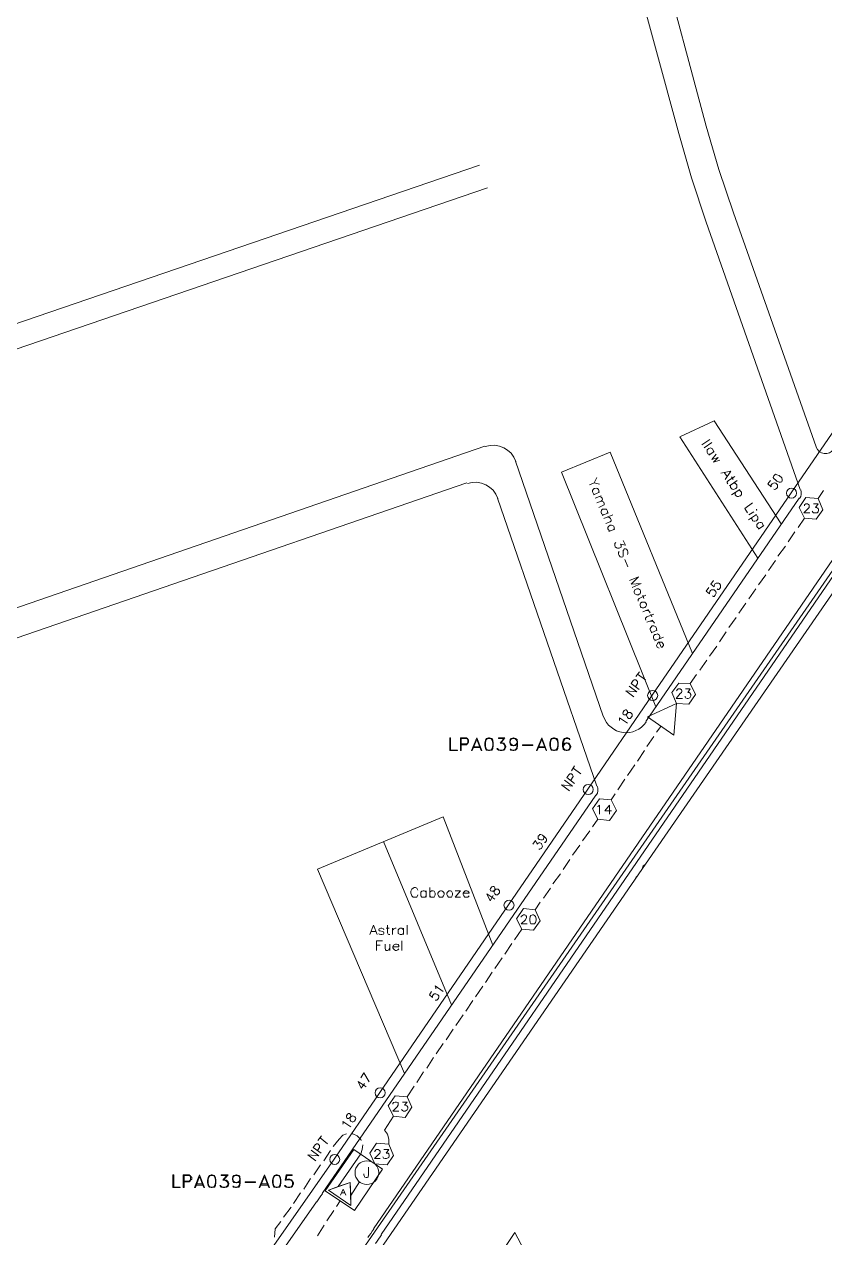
# Model space of a CAD drawing. Header units: millimetres. Extents: x 3.6 to 37.8, y 0.6 to 28.7.
# Drawn here: x 21.9 to 28.22, y 14.31 to 23.89 of the extents above; entities that cross this region are included whole.
import ezdxf

# ---------------------------------------------------------------- set-up
doc = ezdxf.new("R2010")
doc.units = ezdxf.units.MM
for name, color, linetype, true_color in [('PDF_Batangas$Geomap$Actives-Amplifier', 92, 'Continuous', 0x00b800), ('PDF_Batangas$Geomap$Actives-LineExtender', 94, 'Continuous', 0x009500), ('PDF_Batangas$Geomap$Cable-565', 23, 'Continuous', 0xdd8a6e), ('PDF_Batangas$Geomap$LOTS', 254, 'Continuous', 0xdcdcdc), ('PDF_Batangas$Geomap$ROAD', 8, 'Continuous', 0x808080), ('PDF_Batangas$Geomap$SDU', 157, 'Continuous', 0x396472)]:
    doc.layers.add(name, color=color, linetype=linetype, true_color=true_color)
for name, color, linetype in [('PDF_Batangas$Geomap$BOUNDARY-NODE', 3, 'Continuous'), ('PDF_Batangas$Geomap$Passives-TapOffs', 7, 'Continuous'), ('PDF_Batangas$Geomap$POLE', 7, 'Continuous'), ('PDF_Batangas$Geomap$STRAND', 7, 'Continuous'), ('PDF_FRAME-TB', 7, 'Continuous')]:
    doc.layers.add(name, color=color, linetype=linetype)

msp = doc.modelspace()

# ---------------------------------------------------------------- linework, layer by layer
at = {"layer": 'PDF_Batangas$Geomap$Actives-Amplifier', "lineweight": 13}
for points in [[(24.2796, 14.6804), (24.5048, 15.0056), (24.7299, 14.8513), (24.5089, 14.5261)], [(24.4798, 14.6428), (24.5506, 14.7512), (24.4798, 14.6428), (24.4798, 14.5636), (24.3046, 14.6845), (24.3797, 14.7137), (24.559, 14.9722), (24.3797, 14.7137), (24.4756, 14.7471)], [(23.0745, 14.8055), (23.0829, 14.8055), (23.0829, 14.7095), (23.1329, 14.7095), (23.1329, 14.7054), (23.0745, 14.7054)], [(23.2872, 14.8055), (23.3247, 14.7054), (23.3205, 14.7054), (23.2872, 14.7929), (23.2538, 14.7054), (23.2455, 14.7054)], [(23.3789, 14.8055), (23.3873, 14.8055), (23.4039, 14.8013), (23.4123, 14.7846), (23.4164, 14.7638), (23.4164, 14.7471), (23.4123, 14.7221), (23.4039, 14.7095), (23.3873, 14.7054), (23.3789, 14.7054), (23.3664, 14.7095), (23.3539, 14.7221), (23.3497, 14.7471), (23.3497, 14.7638), (23.3539, 14.7846), (23.3664, 14.8013)], [(23.6458, 14.7471), (23.6458, 14.7512), (23.7292, 14.7512), (23.7292, 14.7471)], [(23.8001, 14.8055), (23.8376, 14.7054), (23.8334, 14.7054), (23.8001, 14.7929), (23.7625, 14.7054), (23.7584, 14.7054)], [(23.8918, 14.8055), (23.9001, 14.8055), (23.9168, 14.8013), (23.9252, 14.7846), (23.9293, 14.7638), (23.9293, 14.7471), (23.9252, 14.7221), (23.9168, 14.7095), (23.9001, 14.7054), (23.8918, 14.7054), (23.8751, 14.7095), (23.8668, 14.7221), (23.8626, 14.7471), (23.8626, 14.7638), (23.8668, 14.7846), (23.8751, 14.8013)], [(24.3046, 14.6845), (24.4756, 14.7471), (24.4798, 14.5636)]]:
    msp.add_lwpolyline(points, close=True, dxfattribs=at)
for points in [[(24.6215, 14.868), (24.6215, 14.8055), (24.6174, 14.7929), (24.6174, 14.7888), (24.609, 14.7846), (24.6007, 14.7846), (24.5923, 14.7888), (24.5882, 14.7929), (24.584, 14.8055), (24.584, 14.8138)], [(23.1663, 14.7554), (23.2038, 14.7554), (23.2121, 14.7638), (23.2163, 14.7721), (23.2163, 14.7846), (23.2121, 14.7971), (23.2038, 14.8013), (23.1663, 14.8013), (23.1663, 14.7054), (23.1579, 14.7054), (23.1579, 14.8055), (23.2038, 14.8055), (23.2121, 14.8013), (23.2163, 14.7971), (23.2246, 14.7846), (23.2246, 14.7721), (23.2163, 14.7638), (23.2121, 14.7554), (23.2038, 14.7512), (23.1663, 14.7512)], [(23.3706, 14.7095), (23.3581, 14.7221), (23.3539, 14.7471), (23.3539, 14.7638), (23.3581, 14.7846), (23.3706, 14.8013)], [(23.3664, 14.7971), (23.3789, 14.8013), (23.3873, 14.8013), (23.4039, 14.7971)], [(23.3998, 14.8013), (23.4081, 14.7846), (23.4123, 14.7638), (23.4123, 14.7471), (23.4081, 14.7221), (23.3998, 14.7095)], [(23.4748, 14.7679), (23.4873, 14.7679), (23.4998, 14.7638), (23.5124, 14.7512), (23.5165, 14.7387), (23.5165, 14.7346), (23.5124, 14.7179), (23.4998, 14.7095), (23.4873, 14.7054), (23.4707, 14.7054), (23.4581, 14.7095), (23.4456, 14.7221), (23.454, 14.7221), (23.4581, 14.7137), (23.4707, 14.7095), (23.4873, 14.7095), (23.4998, 14.7137), (23.5124, 14.7262)], [(23.504, 14.8013), (23.4581, 14.8013), (23.4581, 14.8055), (23.5124, 14.8055), (23.4748, 14.7638)], [(23.5124, 14.7429), (23.4998, 14.7554), (23.4873, 14.7638), (23.4707, 14.7638), (23.504, 14.8055)], [(23.4915, 14.7638), (23.504, 14.7512), (23.5124, 14.7387), (23.5124, 14.7346), (23.504, 14.7179), (23.4915, 14.7095)], [(23.6041, 14.7554), (23.5958, 14.7471), (23.5791, 14.7429), (23.5749, 14.7429), (23.5582, 14.7471), (23.5499, 14.7554), (23.5457, 14.7721), (23.5457, 14.7763), (23.5499, 14.7929), (23.5582, 14.8013), (23.5749, 14.8055), (23.5791, 14.8055), (23.5958, 14.8013), (23.6041, 14.7929), (23.6083, 14.7721), (23.6083, 14.7471), (23.6041, 14.7221), (23.5958, 14.7095), (23.5791, 14.7054), (23.5707, 14.7054), (23.5541, 14.7095), (23.5499, 14.7179), (23.5541, 14.7179), (23.5582, 14.7095)], [(23.5707, 14.7471), (23.5541, 14.7554), (23.5499, 14.7721), (23.5499, 14.7763), (23.5541, 14.7929), (23.5707, 14.8013)], [(23.5499, 14.7804), (23.5582, 14.7971), (23.5749, 14.8013), (23.5791, 14.8013), (23.5958, 14.7971), (23.6041, 14.7804)], [(23.6041, 14.7679), (23.5958, 14.7512), (23.5791, 14.7471), (23.5749, 14.7471), (23.5582, 14.7512), (23.5499, 14.7679)], [(23.5832, 14.8013), (23.5999, 14.7929), (23.6041, 14.7721)], [(23.5874, 14.7095), (23.5999, 14.7221), (23.6041, 14.7471), (23.6041, 14.7721), (23.5999, 14.7554), (23.5832, 14.7471)], [(23.8835, 14.7095), (23.871, 14.7221), (23.8668, 14.7471), (23.8668, 14.7638), (23.871, 14.7846), (23.8835, 14.8013)], [(23.8751, 14.7971), (23.8918, 14.8013), (23.9001, 14.8013), (23.9168, 14.7971)], [(23.9127, 14.8013), (23.921, 14.7846), (23.9252, 14.7638), (23.9252, 14.7471), (23.921, 14.7221), (23.9127, 14.7095)], [(24.0211, 14.7471), (24.0127, 14.7638), (24.0002, 14.7679), (23.9794, 14.7679), (23.971, 14.7638), (23.9627, 14.7638), (23.971, 14.8055), (24.0169, 14.8055), (24.0169, 14.8013), (23.9752, 14.8013), (23.971, 14.7679), (23.9835, 14.7721), (24.0002, 14.7721), (24.0127, 14.7679), (24.0294, 14.7429), (24.0294, 14.7346), (24.0211, 14.7179), (24.0127, 14.7095), (24.0002, 14.7054), (23.9835, 14.7054), (23.971, 14.7095), (23.9627, 14.7137), (23.9585, 14.7221), (23.9627, 14.7221), (23.971, 14.7137), (23.9835, 14.7095), (24.0002, 14.7095), (24.0127, 14.7137), (24.0211, 14.7262)], [(24.0044, 14.7679), (24.0169, 14.7554), (24.0211, 14.7429), (24.0211, 14.7346), (24.0169, 14.7179), (24.0044, 14.7095)], [(23.3164, 14.7262), (23.258, 14.7262)], [(23.3122, 14.7346), (23.2622, 14.7346)], [(23.4039, 14.7137), (23.3873, 14.7095), (23.3789, 14.7095), (23.3664, 14.7137)], [(23.454, 14.7179), (23.4665, 14.7095)], [(23.5958, 14.7137), (23.5791, 14.7095), (23.5707, 14.7095), (23.5541, 14.7137)], [(23.8293, 14.7262), (23.7709, 14.7262)], [(23.8251, 14.7346), (23.7751, 14.7346)], [(23.9168, 14.7137), (23.9001, 14.7095), (23.8918, 14.7095), (23.8751, 14.7137)], [(23.9627, 14.7179), (23.9794, 14.7095)], [(24.4005, 14.647), (24.4214, 14.6929), (24.4422, 14.647)], [(24.4339, 14.6637), (24.4089, 14.6637)]]:
    msp.add_lwpolyline(points, dxfattribs=at)
msp.add_circle((24.6079, 14.8237), 0.0938, dxfattribs=at)
at = {"layer": 'PDF_Batangas$Geomap$Actives-LineExtender', "lineweight": 9}
for points in [[(26.8232, 18.4207), (27.0525, 18.5249), (27.0317, 18.2748)], [(25.2637, 18.2539), (25.2679, 18.2539), (25.2679, 18.158), (25.3221, 18.158), (25.3221, 18.1538), (25.2637, 18.1538)], [(25.4763, 18.2539), (25.5139, 18.1538), (25.5097, 18.1538), (25.4763, 18.2414), (25.4388, 18.1538), (25.4346, 18.1538)], [(25.5681, 18.2539), (25.5764, 18.2539), (25.5931, 18.2497), (25.6014, 18.2372), (25.6056, 18.2122), (25.6056, 18.1955), (25.6014, 18.1705), (25.5931, 18.158), (25.5764, 18.1538), (25.5681, 18.1538), (25.5514, 18.158), (25.5431, 18.1705), (25.5389, 18.1955), (25.5389, 18.2122), (25.5431, 18.2372), (25.5514, 18.2497)], [(25.8349, 18.1955), (25.8349, 18.1997), (25.9183, 18.1997), (25.9183, 18.1955)], [(25.9892, 18.2539), (26.0268, 18.1538), (26.0226, 18.1538), (25.9892, 18.2414), (25.9517, 18.1538), (25.9475, 18.1538)], [(26.081, 18.2539), (26.0893, 18.2539), (26.106, 18.2497), (26.1143, 18.2372), (26.1185, 18.2122), (26.1185, 18.1955), (26.1143, 18.1705), (26.106, 18.158), (26.0893, 18.1538), (26.081, 18.1538), (26.0643, 18.158), (26.056, 18.1705), (26.0518, 18.1955), (26.0518, 18.2122), (26.056, 18.2372), (26.0643, 18.2497)]]:
    msp.add_lwpolyline(points, close=True, dxfattribs=at)
for points in [[(25.3512, 18.208), (25.3929, 18.208), (25.4013, 18.2122), (25.4055, 18.2205), (25.4055, 18.2372), (25.4013, 18.2456), (25.3929, 18.2497), (25.3512, 18.2497), (25.3512, 18.1538), (25.3471, 18.1538), (25.3471, 18.2539), (25.3929, 18.2539), (25.4013, 18.2497), (25.4055, 18.2456), (25.4096, 18.2372), (25.4096, 18.2205), (25.4055, 18.2122), (25.3929, 18.1997), (25.3512, 18.1997)], [(25.5597, 18.158), (25.5472, 18.1705), (25.5431, 18.1955), (25.5431, 18.2122), (25.5472, 18.2372), (25.5597, 18.2497)], [(25.5514, 18.2456), (25.5681, 18.2497), (25.5764, 18.2497), (25.5931, 18.2456)], [(25.5889, 18.2497), (25.5973, 18.2372), (25.6014, 18.2122), (25.6014, 18.1955), (25.5973, 18.1705), (25.5889, 18.158)], [(25.664, 18.2164), (25.6765, 18.2164), (25.689, 18.2122), (25.7057, 18.1872), (25.7057, 18.183), (25.6973, 18.1663), (25.689, 18.158), (25.6765, 18.1538), (25.6598, 18.1538), (25.6473, 18.158), (25.639, 18.1622), (25.6348, 18.1705), (25.639, 18.1705), (25.6473, 18.1622), (25.6598, 18.158), (25.6765, 18.158), (25.689, 18.1622), (25.6973, 18.1788)], [(25.6932, 18.2497), (25.6473, 18.2497), (25.6473, 18.2539), (25.6973, 18.2539), (25.664, 18.2122)], [(25.6973, 18.1914), (25.689, 18.208), (25.6765, 18.2122), (25.6598, 18.2122), (25.6932, 18.2539)], [(25.6807, 18.2122), (25.6932, 18.1997), (25.6973, 18.1872), (25.6973, 18.183), (25.6932, 18.1663), (25.6807, 18.158)], [(25.7933, 18.208), (25.7807, 18.1955), (25.7682, 18.1914), (25.7641, 18.1914), (25.7474, 18.1955), (25.739, 18.208), (25.7349, 18.2205), (25.7349, 18.2247), (25.739, 18.2414), (25.7474, 18.2497), (25.7641, 18.2539), (25.7682, 18.2539), (25.7807, 18.2497), (25.7933, 18.2414), (25.7974, 18.2205), (25.7974, 18.1955), (25.7933, 18.1705), (25.7807, 18.158), (25.7682, 18.1538), (25.7599, 18.1538), (25.7432, 18.158), (25.739, 18.1663), (25.7432, 18.1663), (25.7474, 18.158)], [(25.7599, 18.1955), (25.7432, 18.208), (25.739, 18.2205), (25.739, 18.2247), (25.7432, 18.2414), (25.7599, 18.2497)], [(25.739, 18.2289), (25.7474, 18.2456), (25.7641, 18.2497), (25.7682, 18.2497), (25.7807, 18.2456), (25.7933, 18.2289)], [(25.7933, 18.2164), (25.7807, 18.1997), (25.7682, 18.1955), (25.7641, 18.1955), (25.7474, 18.1997), (25.739, 18.2164)], [(25.7724, 18.2497), (25.7891, 18.2414), (25.7933, 18.2205)], [(25.7766, 18.158), (25.7891, 18.1705), (25.7933, 18.1955), (25.7933, 18.2205), (25.7891, 18.208), (25.7724, 18.1955)], [(26.0685, 18.158), (26.0601, 18.1705), (26.056, 18.1955), (26.056, 18.2122), (26.0601, 18.2372), (26.0685, 18.2497)], [(26.0643, 18.2456), (26.081, 18.2497), (26.0893, 18.2497), (26.106, 18.2456)], [(26.0976, 18.2497), (26.1102, 18.2372), (26.1143, 18.2122), (26.1143, 18.1955), (26.1102, 18.1705), (26.0976, 18.158)], [(26.156, 18.1997), (26.1685, 18.2122), (26.181, 18.2164), (26.1894, 18.2164), (26.2019, 18.2122), (26.2186, 18.1872), (26.2186, 18.183), (26.2102, 18.1663), (26.2019, 18.158), (26.1894, 18.1538), (26.181, 18.1538), (26.1685, 18.158), (26.156, 18.1663), (26.1519, 18.1872), (26.1519, 18.2122), (26.156, 18.2372), (26.1685, 18.2497), (26.181, 18.2539), (26.1936, 18.2539), (26.2061, 18.2497), (26.2102, 18.2414), (26.2061, 18.2414), (26.2019, 18.2497)], [(26.1769, 18.158), (26.1644, 18.1663), (26.156, 18.1872), (26.156, 18.2122), (26.1644, 18.2372), (26.1727, 18.2497)], [(26.156, 18.1914), (26.1685, 18.208), (26.181, 18.2122), (26.1894, 18.2122), (26.2019, 18.208), (26.2102, 18.1914)], [(26.156, 18.1872), (26.1644, 18.1997), (26.1769, 18.2122)], [(26.1685, 18.2456), (26.181, 18.2497), (26.1936, 18.2497), (26.2061, 18.2456)], [(26.1936, 18.2122), (26.2061, 18.1997), (26.2102, 18.1872), (26.2102, 18.183), (26.2061, 18.1663), (26.1936, 18.158)], [(25.5055, 18.1788), (25.4472, 18.1788)], [(25.4972, 18.183), (25.4513, 18.183)], [(25.5931, 18.1622), (25.5764, 18.158), (25.5681, 18.158), (25.5514, 18.1622)], [(25.639, 18.1663), (25.6556, 18.158)], [(25.7807, 18.1622), (25.7682, 18.158), (25.7599, 18.158), (25.7432, 18.1622)], [(26.0184, 18.1788), (25.96, 18.1788)], [(26.0101, 18.183), (25.9642, 18.183)], [(26.106, 18.1622), (26.0893, 18.158), (26.081, 18.158), (26.0643, 18.1622)], [(26.2102, 18.1788), (26.2019, 18.1622), (26.1894, 18.158), (26.181, 18.158), (26.1685, 18.1622), (26.156, 18.1788)], [(26.782, 17.2217), (26.7857, 17.2365), (26.7898, 17.2448), (26.8024, 17.2531), (26.8036, 17.2531)], [(26.7913, 17.2352), (26.794, 17.2406), (26.7959, 17.2419)], [(26.7312, 17.148), (26.7315, 17.1489), (26.7356, 17.1572), (26.7393, 17.1597)]]:
    msp.add_lwpolyline(points, dxfattribs=at)
at = {"layer": 'PDF_Batangas$Geomap$BOUNDARY-NODE', "lineweight": 0}
msp.add_lwpolyline([(25.7599, 14.1987), (23.6583, 10.9901), (22.7743, 11.6176), (30.7908, 23.1952), (28.4015, 27.8007), (16.5633, 23.8248), (11.8639, 19.3923)], dxfattribs=at)
at = {"layer": 'PDF_Batangas$Geomap$Cable-565', "lineweight": 13}
for points in [[(28.2118, 20.2054), (28.1701, 20.1428)], [(28.0616, 19.9886), (28.0116, 19.9135)], [(27.9866, 19.8801), (27.9324, 19.8009)], [(27.9115, 19.7676), (27.8531, 19.6883)], [(27.8323, 19.655), (27.7781, 19.5757)], [(27.7572, 19.5424), (27.6989, 19.4632)], [(27.678, 19.4298), (27.6238, 19.3506)], [(27.5988, 19.3172), (27.5446, 19.238)], [(27.5237, 19.2046), (27.4654, 19.1254)], [(27.4445, 19.092), (27.3903, 19.0128)], [(27.3694, 18.9795), (27.3111, 18.9002)], [(27.2902, 18.8669), (27.236, 18.7876)], [(27.211, 18.7543), (27.161, 18.6834)], [(26.9274, 18.3456), (26.8941, 18.2998)], [(26.8732, 18.2664), (26.819, 18.1872)], [(26.7982, 18.1538), (26.744, 18.0704)], [(26.7231, 18.0412), (26.6647, 17.9578)], [(26.6439, 17.9287), (26.5897, 17.8453)], [(26.5688, 17.8119), (26.5355, 17.766)], [(26.4312, 17.6118), (26.3895, 17.5534)], [(26.3687, 17.52), (26.3103, 17.4408)], [(26.2895, 17.4074), (26.2311, 17.3282)], [(26.2102, 17.2948), (26.156, 17.2156)], [(26.1352, 17.1823), (26.0768, 17.103)], [(26.056, 17.0697), (26.0017, 16.9904)], [(25.9767, 16.9571), (25.935, 16.8987)], [(25.8308, 16.7444), (25.7724, 16.661)], [(25.7516, 16.6318), (25.6973, 16.5484)], [(25.6765, 16.5193), (25.6181, 16.4359)], [(25.5973, 16.4067), (25.5431, 16.3233)], [(25.5222, 16.2941), (25.4638, 16.2107)], [(25.443, 16.1815), (25.3888, 16.0981)], [(25.3679, 16.0689), (25.3096, 15.9855)], [(25.2887, 15.9563), (25.2345, 15.8729)], [(25.2095, 15.8437), (25.1553, 15.7603)], [(25.1344, 15.7312), (25.0802, 15.6478)], [(25.0552, 15.6186), (25.001, 15.5352)], [(24.9801, 15.506), (24.9259, 15.4226)], [(24.78, 15.0473), (24.78, 15.089), (24.7716, 15.1265), (24.7466, 15.1599), (24.8175, 15.2683)], [(24.3422, 15.0306), (24.388, 15.089), (24.4172, 15.1182), (24.4464, 15.1307)], [(24.4839, 15.1307), (24.4964, 15.1307), (24.5298, 15.114), (24.559, 15.0848), (24.5632, 15.0765)], [(24.5757, 15.0431), (24.5715, 15.0056), (24.559, 14.9722)], [(24.2671, 14.918), (24.3213, 14.9973)], [(24.1879, 14.8055), (24.2421, 14.8847)], [(24.1086, 14.6929), (24.1628, 14.7763)], [(24.0294, 14.5803), (24.0836, 14.6637)], [(24.3964, 14.6011), (24.3672, 14.5553)], [(23.9502, 14.4719), (24.0086, 14.5511)], [(24.3463, 14.5261), (24.2921, 14.4427)], [(23.8793, 14.3134), (23.8835, 14.3801), (23.9293, 14.4385)], [(24.2713, 14.4093), (24.2171, 14.3259)]]:
    msp.add_lwpolyline(points, dxfattribs=at)
at = {"layer": 'PDF_Batangas$Geomap$LOTS', "lineweight": 0}
for points in [[(27.6947, 19.6716), (27.0776, 20.6307), (27.3486, 20.7558), (27.8782, 19.9427)], [(26.8899, 18.4999), (26.1435, 20.3513), (26.5271, 20.5098), (27.1776, 18.9211)], [(24.9051, 15.6061), (24.2171, 17.2198), (25.2095, 17.6326), (25.6014, 16.6193)], [(25.2762, 16.1481), (24.7383, 17.4366)]]:
    msp.add_lwpolyline(points, dxfattribs=at)
at = {"layer": 'PDF_Batangas$Geomap$Passives-TapOffs', "lineweight": 9}
for points in [[(28.0741, 20.1512), (28.1701, 20.1428), (28.2076, 20.0553), (28.1534, 19.9802), (28.0616, 19.9886), (28.0199, 20.072)], [(27.0692, 18.6876), (27.161, 18.6834), (27.2027, 18.5958), (27.1484, 18.5208), (27.0525, 18.5249), (27.015, 18.6125)], [(26.4437, 17.7744), (26.5355, 17.766), (26.5772, 17.6826), (26.523, 17.6034), (26.4312, 17.6118), (26.3895, 17.6951)], [(25.8433, 16.9071), (25.935, 16.8987), (25.9767, 16.8111), (25.9225, 16.7361), (25.8308, 16.7444), (25.7891, 16.8278)], [(25.9142, 16.857), (25.9225, 16.857), (25.9309, 16.8528), (25.9392, 16.8445), (25.9434, 16.8278), (25.9434, 16.8153), (25.9392, 16.7986), (25.9309, 16.7861), (25.9017, 16.7861), (25.8975, 16.7986), (25.8933, 16.8153), (25.8933, 16.8278), (25.8975, 16.8445), (25.9017, 16.8528)], [(24.83, 15.4309), (24.9259, 15.4226), (24.9635, 15.3392), (24.9092, 15.26), (24.8175, 15.2683), (24.7758, 15.3517)], [(24.6841, 15.0556), (24.78, 15.0473), (24.8175, 14.9597), (24.7675, 14.8847), (24.6716, 14.893), (24.6299, 14.9764)]]:
    msp.add_lwpolyline(points, close=True, dxfattribs=at)
for points in [[(28.0616, 20.0845), (28.0616, 20.0928), (28.0658, 20.097), (28.0741, 20.1011), (28.0867, 20.1011), (28.095, 20.097), (28.0992, 20.0928), (28.0992, 20.072), (28.0575, 20.0303), (28.1033, 20.0303)], [(28.1325, 20.1011), (28.1701, 20.1011), (28.1492, 20.072), (28.1575, 20.072), (28.1659, 20.0678), (28.1701, 20.0678), (28.1742, 20.0553), (28.1742, 20.0511), (28.1701, 20.0386), (28.1617, 20.0303), (28.1325, 20.0303), (28.1284, 20.0344), (28.1242, 20.0428)], [(27.0525, 18.625), (27.0567, 18.6334), (27.065, 18.6417), (27.0817, 18.6417), (27.0901, 18.6334), (27.0942, 18.625), (27.0942, 18.6209), (27.0901, 18.6125), (27.0817, 18.6042), (27.0484, 18.5666), (27.0984, 18.5666)], [(27.1234, 18.6417), (27.161, 18.6417), (27.1401, 18.6125), (27.1526, 18.6125), (27.161, 18.6083), (27.161, 18.6042), (27.1651, 18.5958), (27.1651, 18.5875), (27.1568, 18.5708), (27.1443, 18.5666), (27.1359, 18.5666), (27.1234, 18.5708), (27.1193, 18.575), (27.1193, 18.5833)], [(26.4271, 17.7118), (26.4354, 17.716), (26.4437, 17.7243), (26.4437, 17.6534)], [(26.5397, 17.6785), (26.4854, 17.6785), (26.523, 17.7243), (26.523, 17.6534)], [(25.8266, 16.8403), (25.8266, 16.8445), (25.8349, 16.8528), (25.8433, 16.857), (25.8558, 16.857), (25.8641, 16.8528), (25.8641, 16.8487), (25.8683, 16.8445), (25.8683, 16.8362), (25.86, 16.8195), (25.8266, 16.7861), (25.8725, 16.7861)], [(24.8133, 15.3642), (24.8133, 15.3684), (24.8175, 15.3767), (24.8217, 15.3767), (24.83, 15.3809), (24.8425, 15.3809), (24.8509, 15.3767), (24.855, 15.3767), (24.855, 15.3559), (24.8467, 15.3434), (24.8133, 15.31), (24.8592, 15.31)], [(24.8884, 15.3809), (24.9259, 15.3809), (24.9051, 15.3559), (24.9134, 15.3559), (24.9218, 15.3517), (24.9259, 15.3475), (24.9301, 15.3392), (24.9301, 15.3309), (24.9259, 15.3183), (24.9092, 15.31), (24.8967, 15.31), (24.8884, 15.3142), (24.8801, 15.3225)], [(24.6716, 14.9889), (24.6716, 14.9931), (24.6757, 14.9973), (24.6757, 15.0014), (24.6841, 15.0056), (24.6966, 15.0056), (24.7049, 15.0014), (24.7133, 14.9931), (24.7133, 14.9848), (24.7091, 14.9764), (24.6674, 14.9347), (24.7133, 14.9347)], [(24.7425, 15.0056), (24.78, 15.0056), (24.7591, 14.9764), (24.7758, 14.9764), (24.78, 14.9722), (24.7842, 14.9597), (24.7842, 14.9556), (24.78, 14.9431), (24.7633, 14.9347), (24.7508, 14.9347), (24.7425, 14.9389), (24.7383, 14.9389), (24.7341, 14.9472)]]:
    msp.add_lwpolyline(points, dxfattribs=at)
at = {"layer": 'PDF_Batangas$Geomap$POLE', "lineweight": 0}
for points in [[(27.8198, 20.3221), (27.8323, 20.3347), (27.8448, 20.3305), (27.8615, 20.3263), (27.8823, 20.3055), (27.8865, 20.293), (27.8865, 20.2846), (27.8823, 20.2763), (27.874, 20.2721), (27.8615, 20.2721), (27.8448, 20.2804), (27.8365, 20.2888), (27.8198, 20.3013), (27.8156, 20.3096)], [(25.5848, 17.0655), (25.5931, 17.078), (25.6014, 17.0822), (25.6098, 17.0822), (25.6139, 17.078), (25.6181, 17.0697), (25.6181, 17.0613), (25.6139, 17.0488), (25.6098, 17.0405), (25.6181, 17.0238), (25.6265, 17.0155), (25.639, 17.0155), (25.6556, 17.0321), (25.6556, 17.0488), (25.6431, 17.0613), (25.6265, 17.0613), (25.6181, 17.053), (25.6056, 17.0447), (25.5931, 17.0447), (25.5848, 17.0488), (25.5806, 17.0572)]]:
    msp.add_lwpolyline(points, close=True, dxfattribs=at)
for points in [[(27.8198, 20.2179), (27.8281, 20.2137), (27.8323, 20.2179), (27.8406, 20.2221), (27.849, 20.2304), (27.849, 20.2513), (27.8365, 20.2638), (27.824, 20.2679), (27.8073, 20.2596), (27.7989, 20.2513), (27.7989, 20.2346), (27.7739, 20.2596), (27.7948, 20.2846)], [(26.7607, 18.7751), (26.7315, 18.7376)], [(26.7565, 18.6375), (26.6939, 18.6834), (26.7106, 18.7084), (26.719, 18.7126), (26.7315, 18.7126), (26.744, 18.7001), (26.744, 18.6834), (26.7273, 18.6584)], [(26.8065, 18.7126), (26.744, 18.7585)], [(26.7148, 18.5792), (26.6522, 18.625), (26.7398, 18.6167), (26.6773, 18.6625)], [(26.2478, 18.0329), (26.2227, 17.9954)], [(26.2978, 17.9704), (26.2353, 18.0162)], [(26.2061, 17.8369), (26.1435, 17.8828), (26.2311, 17.8745), (26.1685, 17.9203)], [(26.2478, 17.8953), (26.1852, 17.9412), (26.2019, 17.962), (26.2102, 17.9704), (26.2227, 17.9704), (26.2311, 17.962), (26.2353, 17.9537), (26.2353, 17.9495), (26.2311, 17.9412), (26.2144, 17.9161)], [(25.6056, 17.0113), (25.5806, 16.9696), (25.5556, 17.0238), (25.6181, 16.9821)], [(24.559, 15.5727), (24.584, 15.6102), (24.6257, 15.5393)], [(24.5882, 15.5268), (24.5632, 15.4893), (24.5381, 15.5435), (24.6007, 15.5018)], [(24.2462, 14.9764), (24.1837, 15.0223), (24.2004, 15.0431), (24.2087, 15.0515), (24.2212, 15.0515), (24.2337, 15.039), (24.2337, 15.0223), (24.2171, 14.9973)], [(24.2504, 15.114), (24.2212, 15.0765)], [(24.2963, 15.0515), (24.2379, 15.0973)], [(24.2045, 14.918), (24.142, 14.9639), (24.2296, 14.9556), (24.167, 15.0014)]]:
    msp.add_lwpolyline(points, dxfattribs=at)
for centre in [(27.9605, 20.1863), (26.8638, 18.5892), (26.3551, 17.8469), (25.7296, 16.9337), (24.7121, 15.4533), (24.3535, 14.9279)]:
    msp.add_circle(centre, 0.0396, dxfattribs=at)
at = {"layer": 'PDF_Batangas$Geomap$ROAD', "lineweight": 0}
for points in [[(26.3303, 27.171), (26.7898, 24.984), (26.9149, 24.467), (27.2861, 23.0826), (27.3861, 22.7406), (27.5029, 22.3987), (28.1534, 20.5515)], [(28.0283, 20.2137), (27.2861, 22.3237), (27.1693, 22.6739), (27.0692, 23.0242), (26.6939, 24.4086), (26.5688, 24.9381), (26.1148, 27.0985)], [(24.6591, 14.3801), (29.4836, 21.4063), (30.8183, 23.3004)], [(30.8584, 23.2239), (29.5461, 21.3646), (24.7216, 14.3343)], [(25.4972, 22.774), (19.0089, 20.5557)], [(25.5597, 22.5947), (19.084, 20.3805)], [(19.8888, 18.6083), (25.5389, 20.5557)], [(25.7807, 20.4389), (26.4729, 18.4249)], [(25.3971, 20.2679), (19.9888, 18.404)], [(26.4229, 17.8745), (25.639, 20.147)], [(26.8107, 18.3832), (28.0199, 20.147)], [(24.2546, 14.6595), (26.4146, 17.8036)], [(22.7826, 12.5537), (24.2087, 14.5928)]]:
    msp.add_lwpolyline(points, dxfattribs=at)
for centre, radius, start, end in [((25.6045, 20.3739), 0.1897, 19.00635, 109.00635), ((28.2274, 20.5741), 0.0771, 199.41832, 325.53038), ((25.4627, 20.082), 0.1897, 19.00635, 109.00635), ((27.9605, 20.1863), 0.0771, 325.53038, 19.41835), ((26.6553, 18.4849), 0.1897, 199.00634, 325.53039), ((26.3551, 17.8469), 0.0771, 325.5304, 19.00632), ((16.8473, 19.7428), 8.9865, 325.03552, 325.53045), ((16.8404, 19.7476), 9.487, 325.03585, 325.53031), ((16.8476, 19.7378), 9.5519, 325.0474, 325.54253)]:
    msp.add_arc(centre, radius, start, end, dxfattribs=at)
at = {"layer": 'PDF_Batangas$Geomap$SDU', "lineweight": 0}
for points in [[(27.2527, 20.5682), (27.3152, 20.6099)], [(27.2694, 20.5431), (27.3319, 20.5848)], [(27.3152, 20.4931), (27.3069, 20.4931), (27.2986, 20.4973), (27.2944, 20.5056), (27.2944, 20.5265), (27.3069, 20.539), (27.3194, 20.5431), (27.3361, 20.5348), (27.3444, 20.5181), (27.3403, 20.5098)], [(27.3069, 20.4848), (27.3486, 20.514)], [(27.3945, 20.4472), (27.3444, 20.4306), (27.382, 20.4681), (27.3319, 20.4514), (27.3653, 20.4931)], [(26.4229, 20.3096), (26.402, 20.2679), (26.3645, 20.2513)], [(27.4028, 20.343), (27.482, 20.3597), (27.4362, 20.293)], [(27.4528, 20.318), (27.432, 20.3472)], [(27.457, 20.2596), (27.4528, 20.2679), (27.4528, 20.2763), (27.4612, 20.2846), (27.5112, 20.318)], [(27.4987, 20.293), (27.4862, 20.3138)], [(26.4062, 20.1762), (26.3979, 20.1804), (26.3937, 20.1845), (26.3895, 20.197), (26.3895, 20.2054), (26.3937, 20.2137), (26.402, 20.2221), (26.4062, 20.2221), (26.4187, 20.2262), (26.4271, 20.2221), (26.4354, 20.2137), (26.4396, 20.2054), (26.4396, 20.197), (26.4354, 20.1887)], [(26.402, 20.2679), (26.4437, 20.2554)], [(27.4695, 20.2429), (27.5321, 20.2846)], [(27.5029, 20.2638), (27.5154, 20.2638), (27.5279, 20.2513), (27.5279, 20.2304), (27.5196, 20.2221), (27.5029, 20.2137), (27.4904, 20.2179), (27.4779, 20.2304), (27.4779, 20.2471)], [(27.4862, 20.172), (27.5529, 20.2137)], [(27.5404, 20.2096), (27.5529, 20.2054), (27.5654, 20.1929), (27.5654, 20.1762), (27.5571, 20.1637), (27.5529, 20.1637), (27.5404, 20.1595), (27.5321, 20.1595), (27.5237, 20.1637), (27.5154, 20.172), (27.5154, 20.1804), (27.5196, 20.1929)], [(26.3979, 20.172), (26.4437, 20.1929)], [(26.4104, 20.147), (26.4563, 20.1637)], [(26.4437, 20.1595), (26.4563, 20.1553), (26.4646, 20.147), (26.4688, 20.1387), (26.4646, 20.1303), (26.4563, 20.122), (26.4229, 20.1095)], [(26.4563, 20.122), (26.4729, 20.1178), (26.4771, 20.1136), (26.4813, 20.1011), (26.4813, 20.0928), (26.4396, 20.072)], [(27.6113, 20.0303), (27.5904, 20.0636), (27.653, 20.1095)], [(26.4771, 20.0136), (26.4604, 20.0219), (26.4563, 20.0344), (26.4563, 20.0386), (26.4604, 20.0511), (26.4688, 20.0594), (26.498, 20.0594), (26.5063, 20.0428), (26.5063, 20.0344), (26.5021, 20.0261)], [(26.4646, 20.0094), (26.5146, 20.0303)], [(26.4771, 19.9844), (26.548, 20.0136)], [(27.6196, 19.976), (27.6822, 20.0177)], [(27.6238, 20.0136), (27.6613, 20.0386)], [(27.6738, 20.0136), (27.6905, 20.0052), (27.6947, 19.9969), (27.6947, 19.9802), (27.6822, 19.9677), (27.6697, 19.9635), (27.6613, 19.9635), (27.653, 19.9677), (27.6488, 19.9802), (27.6447, 19.9844), (27.6488, 19.9969)], [(26.5105, 19.9969), (26.523, 19.9927), (26.5313, 19.9844), (26.5355, 19.976), (26.5355, 19.9677), (26.5271, 19.9594), (26.4938, 19.9469)], [(26.5271, 19.8885), (26.5188, 19.8926), (26.5146, 19.8968), (26.5105, 19.9052), (26.5105, 19.9135), (26.5146, 19.9218), (26.5271, 19.9343), (26.5397, 19.9343), (26.5563, 19.926), (26.5605, 19.9135), (26.5605, 19.9093), (26.5563, 19.8968)], [(27.7072, 19.9052), (27.6905, 19.9135), (27.6864, 19.9218), (27.6864, 19.9385), (27.6989, 19.951), (27.7114, 19.9552), (27.7197, 19.9552), (27.7281, 19.951), (27.7322, 19.9385), (27.7364, 19.9302), (27.7322, 19.9218)], [(27.6989, 19.901), (27.7406, 19.9302)], [(26.5188, 19.8843), (26.5647, 19.901)], [(26.6314, 19.8134), (26.6481, 19.7759), (26.6105, 19.7842), (26.6147, 19.7759), (26.6147, 19.7592), (26.598, 19.7509), (26.5855, 19.7509), (26.5772, 19.755), (26.5688, 19.7634), (26.5647, 19.7717), (26.5647, 19.7884), (26.573, 19.7967)], [(26.598, 19.7259), (26.5939, 19.7175), (26.5939, 19.705), (26.598, 19.6925), (26.6064, 19.6842), (26.6147, 19.68), (26.6272, 19.6842), (26.6314, 19.6883), (26.6314, 19.7342), (26.6356, 19.7384), (26.6397, 19.7467), (26.6481, 19.7467), (26.6564, 19.7425), (26.6647, 19.7342), (26.6689, 19.7217), (26.6689, 19.7092), (26.6647, 19.7008)], [(26.6689, 19.6049), (26.6439, 19.6633)], [(26.6814, 19.4965), (26.7523, 19.5257), (26.6939, 19.4673), (26.7732, 19.4715), (26.7023, 19.4423)], [(26.7481, 19.3339), (26.7481, 19.3464), (26.7565, 19.3547), (26.8107, 19.3798)], [(26.794, 19.3547), (26.7857, 19.3798)], [(26.7857, 19.2505), (26.8315, 19.2672)], [(26.8107, 19.2588), (26.8315, 19.2588), (26.8399, 19.2505), (26.844, 19.2422)], [(26.8107, 19.1838), (26.8065, 19.1921), (26.8065, 19.2005), (26.819, 19.2088), (26.8732, 19.2296)], [(26.819, 19.1671), (26.8649, 19.1838)], [(26.844, 19.1754), (26.8649, 19.1754), (26.8732, 19.1671), (26.8774, 19.1588)], [(26.8566, 19.2088), (26.8482, 19.2296)], [(26.8607, 19.0879), (26.8524, 19.092), (26.844, 19.1087), (26.844, 19.1171), (26.8482, 19.1254), (26.8607, 19.1379), (26.8732, 19.1379), (26.8899, 19.1296), (26.8941, 19.1171), (26.8941, 19.1087), (26.8899, 19.1004)], [(26.8524, 19.0837), (26.8983, 19.1046)], [(26.8899, 19.0253), (26.8732, 19.0337), (26.8691, 19.0462), (26.8691, 19.0545), (26.8732, 19.0629), (26.8816, 19.0712), (26.8899, 19.0712), (26.9024, 19.0754), (26.9108, 19.0712), (26.9149, 19.067), (26.9191, 19.0545), (26.9191, 19.0462), (26.9149, 19.0378)], [(26.8774, 19.0212), (26.9483, 19.0503)], [(26.9149, 18.9628), (26.8983, 18.9711), (26.8941, 18.9836), (26.9024, 19.0003), (26.9108, 19.0086), (26.9149, 19.0086), (26.9358, 19.0086), (26.9441, 19.0003), (26.9483, 18.992), (26.9483, 18.9836), (26.9441, 18.9795), (26.94, 18.9711), (26.9316, 18.9711), (26.9149, 19.0086)], [(25.0093, 17.0155), (25.001, 16.9988), (24.9718, 16.9988), (24.9635, 17.0071), (24.9593, 17.0155), (24.9551, 17.028), (24.9551, 17.0447), (24.9635, 17.0613), (24.9718, 17.0697), (24.9801, 17.0738), (24.9926, 17.0738), (25.001, 17.0697), (25.0093, 17.053)], [(25.076, 17.0071), (25.0677, 16.9988), (25.0427, 16.9988), (25.0343, 17.0071), (25.0343, 17.0363), (25.0427, 17.0447), (25.051, 17.0488), (25.0594, 17.0488), (25.0677, 17.0447), (25.076, 17.0363)], [(25.076, 16.9988), (25.076, 17.0488)], [(25.1052, 16.9988), (25.1052, 17.0738)], [(25.1052, 17.0363), (25.1177, 17.0488), (25.1302, 17.0488), (25.1386, 17.0447), (25.1469, 17.028), (25.1469, 17.0196), (25.1428, 17.0071), (25.1386, 16.9988), (25.1136, 16.9988), (25.1052, 17.0071)], [(25.3054, 17.0488), (25.3471, 17.0488), (25.3054, 16.9988), (25.3471, 16.9988)], [(25.4138, 17.0071), (25.4055, 16.9988), (25.3804, 16.9988), (25.3721, 17.0071), (25.3679, 17.0196), (25.3679, 17.028), (25.3721, 17.0363), (25.3846, 17.0488), (25.3971, 17.0488), (25.4055, 17.0447), (25.4096, 17.0405), (25.4138, 17.0321), (25.4138, 17.028), (25.3679, 17.028)], [(24.6299, 16.7027), (24.6591, 16.7778), (24.6882, 16.7027)], [(24.7883, 16.7027), (24.78, 16.7027), (24.7758, 16.7069), (24.7716, 16.7152), (24.7716, 16.7778)], [(24.9259, 16.7027), (24.9259, 16.7778)], [(24.6757, 16.7277), (24.6382, 16.7277)], [(24.7008, 16.7111), (24.7049, 16.7069), (24.7174, 16.7027), (24.7258, 16.7027), (24.7383, 16.7069), (24.7425, 16.7111), (24.7425, 16.7152), (24.7383, 16.7236), (24.7299, 16.7277), (24.7133, 16.7319), (24.7049, 16.7319), (24.7008, 16.7403), (24.7049, 16.7486), (24.7174, 16.7528), (24.7258, 16.7528), (24.7383, 16.7486), (24.7425, 16.7403)], [(24.7842, 16.7528), (24.7591, 16.7528)], [(24.8092, 16.7027), (24.8092, 16.7528)], [(24.8092, 16.7319), (24.8133, 16.7403), (24.8217, 16.7486), (24.83, 16.7528), (24.8384, 16.7528)], [(24.8967, 16.7111), (24.8884, 16.7069), (24.8842, 16.7027), (24.8717, 16.7027), (24.855, 16.7111), (24.855, 16.7403), (24.8634, 16.7486), (24.8717, 16.7528), (24.8842, 16.7528), (24.8967, 16.7403)], [(24.8967, 16.7027), (24.8967, 16.7528)], [(24.6841, 16.5776), (24.6841, 16.6527), (24.7299, 16.6527)], [(24.7133, 16.6193), (24.6841, 16.6193)], [(24.7883, 16.5943), (24.78, 16.5818), (24.7716, 16.5776), (24.7591, 16.5776), (24.755, 16.5818), (24.7508, 16.5943), (24.7508, 16.6277)], [(24.7883, 16.5776), (24.7883, 16.6277)], [(24.8592, 16.5901), (24.8509, 16.5818), (24.8425, 16.5776), (24.8342, 16.5776), (24.8259, 16.5818), (24.8175, 16.5901), (24.8133, 16.5985), (24.8133, 16.6068), (24.8175, 16.6193), (24.8342, 16.6277), (24.8425, 16.6277), (24.8509, 16.6235), (24.855, 16.6235), (24.8592, 16.6152), (24.8592, 16.6068), (24.8133, 16.6068)], [(24.8842, 16.5776), (24.8842, 16.6527)]]:
    msp.add_lwpolyline(points, dxfattribs=at)
for points in [[(27.6822, 20.0594), (27.6864, 20.0553), (27.6864, 20.0511), (27.6822, 20.0511)], [(26.7648, 19.4215), (26.769, 19.4131), (26.769, 19.4048), (26.7648, 19.3923), (26.7565, 19.3881), (26.7523, 19.3839), (26.7398, 19.3839), (26.7231, 19.3923), (26.719, 19.4006), (26.719, 19.4089), (26.7231, 19.4215), (26.7398, 19.4298), (26.7523, 19.4298), (26.7607, 19.4256)], [(26.8107, 19.3172), (26.8149, 19.3089), (26.8149, 19.3005), (26.8107, 19.2922), (26.8024, 19.2839), (26.794, 19.2797), (26.7815, 19.2797), (26.7732, 19.2839), (26.769, 19.288), (26.7648, 19.3005), (26.7648, 19.3089), (26.769, 19.3172), (26.7773, 19.3256), (26.8024, 19.3256)], [(25.1886, 17.0488), (25.197, 17.0488), (25.2053, 17.0447), (25.2136, 17.0363), (25.2178, 17.028), (25.2178, 17.0196), (25.2136, 17.0071), (25.2053, 16.9988), (25.1803, 16.9988), (25.1719, 17.0071), (25.1678, 17.0196), (25.1678, 17.028), (25.1719, 17.0363), (25.1803, 17.0447)], [(25.2553, 17.0488), (25.2679, 17.0488), (25.2762, 17.0447), (25.2845, 17.028), (25.2845, 17.0196), (25.2804, 17.0071), (25.2762, 16.9988), (25.2512, 16.9988), (25.2428, 17.0071), (25.2387, 17.0196), (25.2387, 17.028), (25.2428, 17.0363)]]:
    msp.add_lwpolyline(points, close=True, dxfattribs=at)
at = {"layer": 'PDF_Batangas$Geomap$STRAND', "color": 254, "lineweight": 0, "true_color": 0xdcdcdc}
msp.add_lwpolyline([(22.8327, 10.5064), (22.2656, 11.9158), (23.3414, 13.4878), (24.3505, 14.9306), (24.7091, 15.4559), (25.7265, 16.9362), (26.352, 17.8494), (26.8607, 18.5917), (27.9574, 20.1887), (29.0958, 21.8441), (29.6545, 22.6364), (30.5221, 23.8659)], dxfattribs=at)
at = {"layer": 'PDF_Batangas$Geomap$STRAND', "lineweight": 0}
for points in [[(27.3361, 19.3756), (27.3444, 19.3714), (27.3486, 19.3714), (27.3569, 19.3798), (27.3653, 19.3964), (27.3611, 19.4089), (27.3486, 19.4215), (27.3277, 19.4215), (27.3194, 19.4173), (27.3152, 19.4089), (27.3111, 19.3964), (27.3111, 19.3923), (27.2861, 19.4131), (27.3069, 19.4423)], [(27.3736, 19.4298), (27.3778, 19.4256), (27.3861, 19.4256), (27.3945, 19.434), (27.3986, 19.4423), (27.3986, 19.459), (27.3903, 19.4715), (27.3861, 19.4757), (27.3653, 19.4757), (27.3569, 19.4715), (27.3528, 19.4632), (27.3486, 19.4506), (27.3486, 19.4465), (27.3236, 19.4673), (27.3444, 19.4965)], [(26.6022, 18.3915), (26.6022, 18.4124), (26.6647, 18.3707)], [(25.9183, 17.4158), (25.9392, 17.445), (25.9517, 17.4158), (25.9559, 17.4241), (25.9642, 17.4241), (25.9684, 17.4283), (25.9851, 17.4199), (25.9892, 17.4116), (25.9934, 17.3991), (25.9851, 17.3824), (25.9767, 17.3782), (25.9726, 17.3741), (25.9642, 17.3782)], [(25.9934, 17.4867), (26.0101, 17.4741), (26.0226, 17.4616), (26.0268, 17.4533), (26.0268, 17.4408), (26.0143, 17.4283), (26.0059, 17.4324)], [(25.1511, 16.2732), (25.1511, 16.2816), (25.1469, 16.2983), (25.2095, 16.2524)], [(25.1469, 16.1857), (25.1594, 16.1857), (25.1719, 16.1982), (25.1761, 16.2107), (25.1761, 16.219), (25.1678, 16.2274), (25.1511, 16.2357), (25.1386, 16.2357), (25.1302, 16.2274), (25.1261, 16.219), (25.1261, 16.2065), (25.1011, 16.2274), (25.1177, 16.2524)], [(24.4172, 15.2058), (24.4214, 15.2141), (24.4172, 15.2266), (24.4798, 15.1849)]]:
    msp.add_lwpolyline(points, dxfattribs=at)
for points in [[(26.6314, 18.4582), (26.6397, 18.4707), (26.6481, 18.4749), (26.6564, 18.4749), (26.6606, 18.4707), (26.6647, 18.4624), (26.6647, 18.4541), (26.6606, 18.4415), (26.6564, 18.4332), (26.6647, 18.4165), (26.6731, 18.4082), (26.6856, 18.4082), (26.7023, 18.4249), (26.7023, 18.4415), (26.6898, 18.4541), (26.6731, 18.4541), (26.6647, 18.4499), (26.6522, 18.4374), (26.6397, 18.4374), (26.6314, 18.4415), (26.6272, 18.4499)], [(26.0017, 17.4783), (26.0059, 17.47), (26.0017, 17.4575), (26.0017, 17.4533), (25.9934, 17.4491), (25.9809, 17.4491), (25.9726, 17.4533), (25.9684, 17.4533), (25.96, 17.4616), (25.96, 17.4825), (25.9642, 17.4825), (25.9726, 17.4908), (25.9809, 17.4908), (25.9934, 17.4867)], [(24.4464, 15.2725), (24.4547, 15.285), (24.4631, 15.2892), (24.4714, 15.2892), (24.4756, 15.285), (24.4798, 15.2766), (24.4798, 15.2725), (24.4756, 15.26), (24.4756, 15.2391), (24.4798, 15.2308), (24.4964, 15.2224), (24.5006, 15.2266), (24.5089, 15.2308), (24.5173, 15.2433), (24.5215, 15.2516), (24.5173, 15.2558), (24.5131, 15.2641), (24.4964, 15.2725), (24.4798, 15.2641), (24.4714, 15.2558), (24.4631, 15.2516), (24.4547, 15.2516), (24.4506, 15.2558), (24.4464, 15.2641)]]:
    msp.add_lwpolyline(points, close=True, dxfattribs=at)
at = {"layer": 'PDF_FRAME-TB', "color": 254, "lineweight": 0, "true_color": 0xdcdcdc}
msp.add_lwpolyline([(32.0772, 12.0492), (27.6864, 10.7357), (25.7766, 14.3509), (23.6583, 11.1694), (22.9494, 11.6572), (26.8065, 17.2573), (30.8888, 23.166), (28.4202, 27.8737), (16.5279, 23.8748), (11.8327, 19.4465), (8.4176, 16.9779), (12.4748, 2.567), (14.7224, 2.5712), (14.8891, 2.7755), (20.7603, 3.451), (22.9161, 5.9821), (29.5419, 7.5333), (33.4199, 8.7675)], close=True, dxfattribs=at)

doc.saveas('drawing.dxf')
